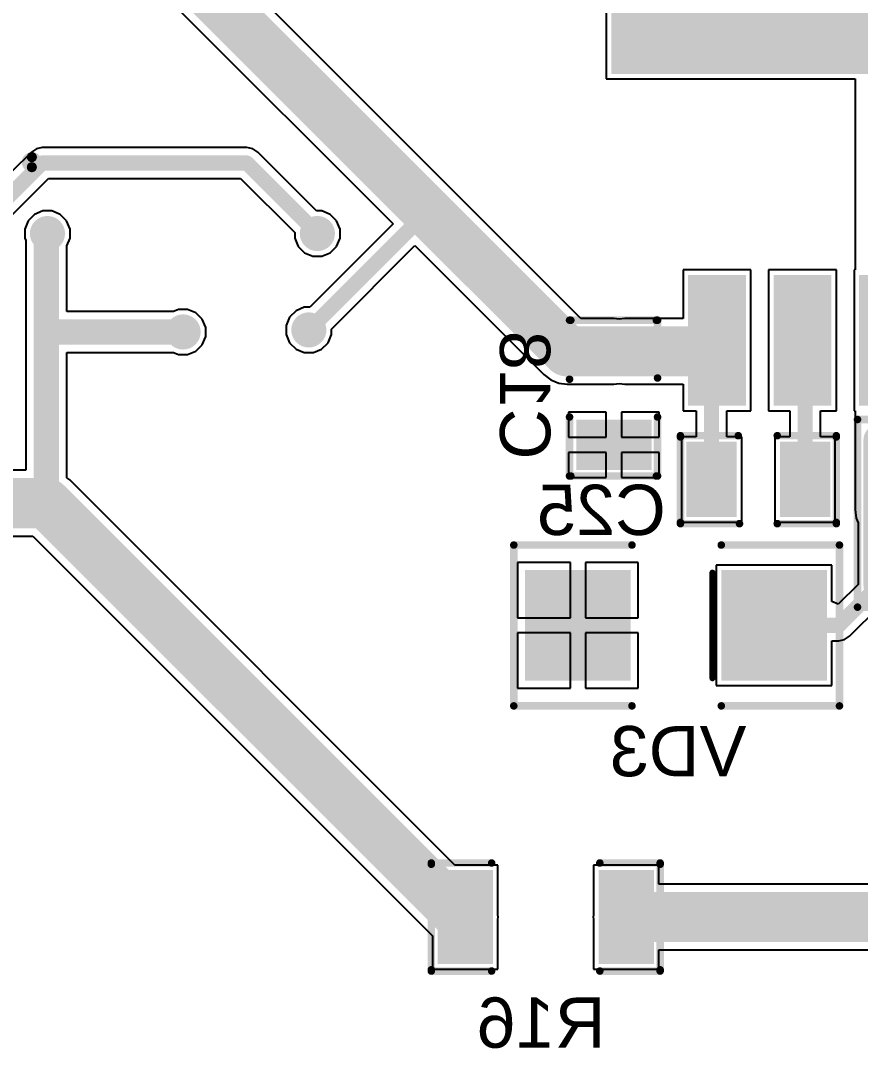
# Model space of a CAD drawing. Header units: millimetres. Extents: x 95 to 305, y 96 to 295.
# Drawn here: x 255.07 to 271.77, y 174.59 to 195.03 of the extents above; entities that cross this region are included whole.
import ezdxf

# ---------------------------------------------------------------- set-up
doc = ezdxf.new("R2010")
doc.units = ezdxf.units.MM
for name, color, linetype in [('BottomLayer', 5, 'Continuous'), ('BottomOverlay', 54, 'Continuous'), ('BottomPaste', 16, 'Continuous'), ('BottomSolder', 6, 'Continuous'), ('ViaHoleLayer', 16, 'Continuous')]:
    doc.layers.add(name, color=color, linetype=linetype)
doc.styles.add('Arial', font='', dxfattribs={"height": 0.2})
doc.styles.get('Arial').set_extended_font_data('Arial')

# ---------------------------------------------------------------- blocks, each defined once
blk = doc.blocks.new('SOT_23_3_B_51')
at = {"layer": 'BottomLayer'}
for points in [[(-0.58299731, 1.30699891), (-0.58299731, 0.50699797), (-1.48299805, 0.50699797), (-1.48299805, 1.30699891)], [(1.36700387, 0.35700081), (1.36700387, -0.44300013), (0.56700293, -0.44300013), (0.56700293, 0.35700081)], [(-0.58299731, -0.59299983), (-0.58299731, -1.39300077), (-1.48299805, -1.39300077), (-1.48299805, -0.59299983)]]:
    blk.add_hatch(color=5, dxfattribs=at).paths.add_polyline_path(points)
at = {"layer": 'BottomPaste'}
for points in [[(-0.58299731, 1.30699891), (-0.58299731, 0.50699797), (-1.48299805, 0.50699797), (-1.48299805, 1.30699891)], [(1.36700387, 0.35700081), (1.36700387, -0.44300013), (0.56700293, -0.44300013), (0.56700293, 0.35700081)], [(-0.58299731, -0.59299983), (-0.58299731, -1.39300077), (-1.48299805, -1.39300077), (-1.48299805, -0.59299983)]]:
    blk.add_hatch(color=16, dxfattribs=at).paths.add_polyline_path(points)
at = {"layer": 'BottomSolder'}
for points in [[(-0.53299741, 1.35699881), (-0.53299741, 0.4569980699999999), (-1.53299795, 0.4569980699999999), (-1.53299795, 1.35699881)], [(1.41700377, 0.40700071), (1.41700377, -0.49300003), (0.5170030299999999, -0.49300003), (0.5170030299999999, 0.40700071)], [(-0.53299741, -0.5429999299999999), (-0.53299741, -1.44300067), (-1.53299795, -1.44300067), (-1.53299795, -0.5429999299999999)]]:
    blk.add_hatch(color=6, dxfattribs=at).paths.add_polyline_path(points)
at = {"layer": 'BottomOverlay', "const_width": 0.1499997}
for points in [[(-1.68299892, 1.50699978), (1.56699966, 1.50699978)], [(-1.68299892, 1.50699978), (-1.68299892, -1.5929991)], [(1.56699966, 1.50699978), (1.56699966, -1.5929991)], [(-1.68299892, -1.5929991), (1.56699966, -1.5929991)]]:
    blk.add_lwpolyline(points, dxfattribs=at)
at = {"layer": 'BottomOverlay'}
for points, const_width in [([(-1.72049948, 1.50699978, 1), (-1.64549836, 1.50699978, 1)], 0.07499858), ([(-1.72049948, 1.50699978, 1), (-1.64549836, 1.50699978, 1)], 0.07499858), ([(1.5294991, 1.50699978, 1), (1.60450022, 1.50699978, 1)], 0.07499858), ([(1.5294991, 1.50699978, 1), (1.60450022, 1.50699978, 1)], 0.07499858), ([(-1.72049948, -1.5929991, 1), (-1.64549836, -1.5929991, 1)], 0.07499858), ([(-1.72049948, -1.5929991, 1), (-1.64549836, -1.5929991, 1)], 0.07499858), ([(1.5294991, -1.5929991, 1), (1.60450022, -1.5929991, 1)], 0.07499858), ([(1.5294991, -1.5929991, 1), (1.60450022, -1.5929991, 1)], 0.07499858), ([(-0.93300042, -2.04300074, 1), (-1.13300002, -2.04300074, 1)], 0.1999996), ([(-1.18299992, -2.04300074, 1), (-1.08300012, -2.04300074, 1)], 0.0999998), ([(-0.9830003199999999, -2.04300074, 1), (-0.8830005199999998, -2.04300074, 1)], 0.0999998)]:
    blk.add_lwpolyline(points, format="xyb", close=True, dxfattribs=dict(at, const_width=const_width))
blk = doc.blocks.new('DO_214AC__SMA__B_56')
at = {"layer": 'BottomLayer'}
for points in [[(-2.95000172, 1.04739948), (-0.95000064, 1.04739948), (-0.95000064, -1.0526014), (-2.95000172, -1.0526014)], [(0.95000064, 1.04739948), (2.95000172, 1.04739948), (2.95000172, -1.0526014), (0.95000064, -1.0526014)]]:
    blk.add_hatch(color=5, dxfattribs=at).paths.add_polyline_path(points)
at = {"layer": 'BottomPaste'}
for points in [[(-2.95000172, 1.04739948), (-0.95000064, 1.04739948), (-0.95000064, -1.0526014), (-2.95000172, -1.0526014)], [(0.95000064, 1.04739948), (2.95000172, 1.04739948), (2.95000172, -1.0526014), (0.95000064, -1.0526014)]]:
    blk.add_hatch(color=16, dxfattribs=at).paths.add_polyline_path(points)
at = {"layer": 'BottomSolder'}
for points in [[(-3.00000162, 1.09739938), (-0.90000074, 1.09739938), (-0.90000074, -1.1026013), (-3.00000162, -1.1026013)], [(0.90000074, 1.09739938), (3.00000162, 1.09739938), (3.00000162, -1.1026013), (0.90000074, -1.1026013)]]:
    blk.add_hatch(color=6, dxfattribs=at).paths.add_polyline_path(points)
at = {"layer": 'BottomOverlay'}
for points, const_width in [([(-0.90000074, 1.59999934), (-3.25000112, 1.5999968)], 0.1499997), ([(-3.25000112, 1.5999968), (-3.25000112, -1.5999968)], 0.1499997), ([(3.22499736, 1.59999934), (0.87499952, 1.59999934)], 0.1499997), ([(3.22499736, 1.59999934), (3.22499736, -1.59999934)], 0.1499997), ([(-0.72500236, 1.05000044), (-0.72500236, -1.05000044)], 0.11999976), ([(-0.90000074, -1.59999934), (-3.25000112, -1.5999968)], 0.1499997), ([(3.22499736, -1.59999934), (0.87499952, -1.59999934)], 0.1499997)]:
    blk.add_lwpolyline(points, dxfattribs=dict(at, const_width=const_width))
for points, const_width in [([(-3.28750168, 1.5999968, 1), (-3.21250056, 1.5999968, 1)], 0.07499858), ([(-3.28750168, 1.5999968, 1), (-3.21250056, 1.5999968, 1)], 0.07499858), ([(-0.9375012999999999, 1.59999934, 1), (-0.86250018, 1.59999934, 1)], 0.07499858), ([(0.8374989599999999, 1.59999934, 1), (0.9125000799999999, 1.59999934, 1)], 0.07499858), ([(3.187496799999999, 1.59999934, 1), (3.26249792, 1.59999934, 1)], 0.07499858), ([(3.187496799999999, 1.59999934, 1), (3.26249792, 1.59999934, 1)], 0.07499858), ([(-0.7550023, 1.05000044, 1), (-0.6950024199999999, 1.05000044, 1)], 0.05999988), ([(-0.7550023, -1.05000044, 1), (-0.6950024199999999, -1.05000044, 1)], 0.05999988), ([(-3.28750168, -1.5999968, 1), (-3.21250056, -1.5999968, 1)], 0.07499858), ([(-3.28750168, -1.5999968, 1), (-3.21250056, -1.5999968, 1)], 0.07499858), ([(-0.9375012999999999, -1.59999934, 1), (-0.86250018, -1.59999934, 1)], 0.07499858), ([(0.8374989599999999, -1.59999934, 1), (0.9125000799999999, -1.59999934, 1)], 0.07499858), ([(3.187496799999999, -1.59999934, 1), (3.26249792, -1.59999934, 1)], 0.07499858), ([(3.187496799999999, -1.59999934, 1), (3.26249792, -1.59999934, 1)], 0.07499858)]:
    blk.add_lwpolyline(points, format="xyb", close=True, dxfattribs=dict(at, const_width=const_width))
blk = doc.blocks.new('RES1206_B_120')
at = {"layer": 'BottomLayer'}
for points in [[(-2.09999707, 0.8849994999999999), (-1.09999653, 0.8849994999999999), (-1.09999653, -0.8849994999999999), (-2.09999707, -0.8849994999999999)], [(1.09999653, 0.8849994999999999), (2.09999707, 0.8849994999999999), (2.09999707, -0.8849994999999999), (1.09999653, -0.8849994999999999)]]:
    blk.add_hatch(color=5, dxfattribs=at).paths.add_polyline_path(points)
at = {"layer": 'BottomPaste'}
for points in [[(-2.09999707, 0.8849994999999999), (-1.09999653, 0.8849994999999999), (-1.09999653, -0.8849994999999999), (-2.09999707, -0.8849994999999999)], [(1.09999653, 0.8849994999999999), (2.09999707, 0.8849994999999999), (2.09999707, -0.8849994999999999), (1.09999653, -0.8849994999999999)]]:
    blk.add_hatch(color=16, dxfattribs=at).paths.add_polyline_path(points)
at = {"layer": 'BottomSolder'}
for points in [[(-2.14999697, 0.9349994), (-1.04999663, 0.9349994), (-1.04999663, -0.9349994), (-2.14999697, -0.9349994)], [(1.04999663, 0.9349994), (2.14999697, 0.9349994), (2.14999697, -0.9349994), (1.04999663, -0.9349994)]]:
    blk.add_hatch(color=6, dxfattribs=at).paths.add_polyline_path(points)
at = {"layer": 'BottomOverlay', "const_width": 0.1499997}
for points in [[(-1.07499658, 1.07500166), (-2.2750018, 1.07500166)], [(-2.2750018, 1.05000044), (-2.2750018, -1.05000044)], [(2.2750018, 1.07500166), (1.07499658, 1.07500166)], [(2.2750018, 1.05000044), (2.2750018, -1.05000044)], [(-1.07499658, -1.07500166), (-2.2750018, -1.07500166)], [(2.2750018, -1.07500166), (1.07499658, -1.07500166)]]:
    blk.add_lwpolyline(points, dxfattribs=at)
at = {"layer": 'BottomOverlay', "const_width": 0.07499858}
for points in [[(-2.31250236, 1.07500166, 1), (-2.23750124, 1.07500166, 1)], [(-2.31250236, 1.05000044, 1), (-2.23750124, 1.05000044, 1)], [(-1.11249714, 1.07500166, 1), (-1.03749602, 1.07500166, 1)], [(1.03749602, 1.07500166, 1), (1.11249714, 1.07500166, 1)], [(2.23750124, 1.07500166, 1), (2.31250236, 1.07500166, 1)], [(2.23750124, 1.05000044, 1), (2.31250236, 1.05000044, 1)], [(-2.31250236, -1.05000044, 1), (-2.23750124, -1.05000044, 1)], [(-2.31250236, -1.07500166, 1), (-2.23750124, -1.07500166, 1)], [(-1.11249714, -1.07500166, 1), (-1.03749602, -1.07500166, 1)], [(1.03749602, -1.07500166, 1), (1.11249714, -1.07500166, 1)], [(2.23750124, -1.05000044, 1), (2.31250236, -1.05000044, 1)], [(2.23750124, -1.07500166, 1), (2.31250236, -1.07500166, 1)]]:
    blk.add_lwpolyline(points, format="xyb", close=True, dxfattribs=at)
blk = doc.blocks.new('VLS3012HBX_B_134')
at = {"layer": 'BottomLayer'}
h = blk.add_hatch(color=5, dxfattribs=at)
edge = h.paths.add_edge_path()
edge.add_arc((-1.30000121, 1.45000091), 0.2499995, 90, 180)
edge.add_line((-1.55000071, 1.45000091), (-1.55000071, -1.45000091))
edge.add_arc((-1.30000121, -1.45000091), 0.2499995, 180, 270)
edge.add_line((-1.30000121, -1.70000041), (-0.7999996699999999, -1.70000041))
edge.add_arc((-0.7999996699999999, -1.45000091), 0.2499995, 270, 360)
edge.add_line((-0.5500001699999999, -1.45000091), (-0.5500001699999999, 1.45000091))
edge.add_arc((-0.7999996699999999, 1.45000091), 0.2499995, 0, 90)
edge.add_line((-0.7999996699999999, 1.70000041), (-1.30000121, 1.70000041))
h = blk.add_hatch(color=5, dxfattribs=at)
edge = h.paths.add_edge_path()
edge.add_arc((0.8999994699999999, 1.35000111), 0.3499993, 90, 180)
edge.add_line((0.5500001699999999, 1.35000111), (0.5500001699999999, -1.35000111))
edge.add_arc((0.8999994699999999, -1.35000111), 0.3499993, 180, 270)
edge.add_line((0.8999994699999998, -1.70000041), (1.20000141, -1.70000041))
edge.add_arc((1.20000141, -1.35000111), 0.3499993, 270, 360)
edge.add_line((1.55000071, -1.35000111), (1.55000071, 1.35000111))
edge.add_arc((1.20000141, 1.35000111), 0.3499993, 0, 90)
edge.add_line((1.20000141, 1.70000041), (0.8999994699999999, 1.70000041))
at = {"layer": 'BottomPaste'}
h = blk.add_hatch(color=16, dxfattribs=at)
edge = h.paths.add_edge_path()
edge.add_arc((-1.30000121, 1.45000091), 0.2499995, 90, 180)
edge.add_line((-1.55000071, 1.45000091), (-1.55000071, -1.45000091))
edge.add_arc((-1.30000121, -1.45000091), 0.2499995, 180, 270)
edge.add_line((-1.30000121, -1.70000041), (-0.7999996699999999, -1.70000041))
edge.add_arc((-0.7999996699999999, -1.45000091), 0.2499995, 270, 360)
edge.add_line((-0.5500001699999999, -1.45000091), (-0.5500001699999999, 1.45000091))
edge.add_arc((-0.7999996699999999, 1.45000091), 0.2499995, 0, 90)
edge.add_line((-0.7999996699999999, 1.70000041), (-1.30000121, 1.70000041))
h = blk.add_hatch(color=16, dxfattribs=at)
edge = h.paths.add_edge_path()
edge.add_arc((0.8999994699999999, 1.35000111), 0.3499993, 90, 180)
edge.add_line((0.5500001699999999, 1.35000111), (0.5500001699999999, -1.35000111))
edge.add_arc((0.8999994699999999, -1.35000111), 0.3499993, 180, 270)
edge.add_line((0.8999994699999998, -1.70000041), (1.20000141, -1.70000041))
edge.add_arc((1.20000141, -1.35000111), 0.3499993, 270, 360)
edge.add_line((1.55000071, -1.35000111), (1.55000071, 1.35000111))
edge.add_arc((1.20000141, 1.35000111), 0.3499993, 0, 90)
edge.add_line((1.20000141, 1.70000041), (0.8999994699999999, 1.70000041))
at = {"layer": 'BottomSolder'}
h = blk.add_hatch(color=6, dxfattribs=at)
edge = h.paths.add_edge_path()
edge.add_arc((-1.30000121, 1.45000091), 0.2999994, 90, 180)
edge.add_line((-1.60000061, 1.45000091), (-1.60000061, -1.45000091))
edge.add_arc((-1.30000121, -1.45000091), 0.2999994, 180, 270.0000000000001)
edge.add_line((-1.30000121, -1.75000031), (-0.7999996699999999, -1.75000031))
edge.add_arc((-0.7999996699999999, -1.45000091), 0.2999994, 270, 360)
edge.add_line((-0.5000002699999999, -1.45000091), (-0.5000002699999999, 1.45000091))
edge.add_arc((-0.7999996699999999, 1.45000091), 0.2999994, 0, 90)
edge.add_line((-0.7999996699999999, 1.75000031), (-1.30000121, 1.75000031))
h = blk.add_hatch(color=6, dxfattribs=at)
edge = h.paths.add_edge_path()
edge.add_arc((0.8999994699999999, 1.35000111), 0.3999992, 90, 180)
edge.add_line((0.5000002699999999, 1.35000111), (0.5000002699999999, -1.35000111))
edge.add_arc((0.8999994699999999, -1.35000111), 0.3999992, 180, 270)
edge.add_line((0.8999994699999998, -1.75000031), (1.20000141, -1.75000031))
edge.add_arc((1.20000141, -1.35000111), 0.3999992, 270, 360)
edge.add_line((1.60000061, -1.35000111), (1.60000061, 1.35000111))
edge.add_arc((1.20000141, 1.35000111), 0.3999992, 0, 90)
edge.add_line((1.20000141, 1.75000031), (0.8999994699999999, 1.75000031))
at = {"layer": 'BottomOverlay', "const_width": 0.1499997}
for points in [[(-1.71800012, -1.8796), (-1.71800012, 1.8542)], [(-1.71800012, 1.8542), (1.7272, 1.8542)], [(1.7272, -1.8796), (1.7272, 1.8542)], [(-1.71800012, -1.8796), (1.7272, -1.8796)]]:
    blk.add_lwpolyline(points, dxfattribs=at)
at = {"layer": 'BottomOverlay', "const_width": 0.07499858}
for points in [[(-1.75550068, 1.8542, 1), (-1.68049956, 1.8542, 1)], [(-1.75550068, 1.8542, 1), (-1.68049956, 1.8542, 1)], [(1.68969944, 1.8542, 1), (1.76470056, 1.8542, 1)], [(1.68969944, 1.8542, 1), (1.76470056, 1.8542, 1)], [(-1.75550068, -1.8796, 1), (-1.68049956, -1.8796, 1)], [(-1.75550068, -1.8796, 1), (-1.68049956, -1.8796, 1)], [(1.68969944, -1.8796, 1), (1.76470056, -1.8796, 1)], [(1.68969944, -1.8796, 1), (1.76470056, -1.8796, 1)]]:
    blk.add_lwpolyline(points, format="xyb", close=True, dxfattribs=at)
blk = doc.blocks.new('TO263_5L_B_154')
at = {"layer": 'BottomLayer'}
for points in [[(-3.72400322, 7.513599399999999), (-2.67400278, 7.513599399999999), (-2.67400278, 5.01359932), (-3.72400322, 5.01359932)], [(-2.02400154, 7.513599399999999), (-0.9740011, 7.513599399999999), (-0.9740011, 5.01359932), (-2.02400154, 5.01359932)], [(-0.3240024, 7.513599399999999), (0.7259980399999999, 7.513599399999999), (0.7259980399999999, 5.01359932), (-0.3240024, 5.01359932)], [(1.37599674, 7.513599399999999), (2.42599718, 7.513599399999999), (2.42599718, 5.01359932), (1.37599674, 5.01359932)], [(3.07599842, 7.513599399999999), (4.12599886, 7.513599399999999), (4.12599886, 5.01359932), (3.07599842, 5.01359932)], [(-5.249002709999999, 0.91359863), (5.650998349999999, 0.91359863), (5.650998349999999, -8.18640095), (-5.249002709999999, -8.18640095)]]:
    blk.add_hatch(color=5, dxfattribs=at).paths.add_polyline_path(points)
at = {"layer": 'BottomPaste'}
for points in [[(-3.72400322, 7.513599399999999), (-2.67400278, 7.513599399999999), (-2.67400278, 5.01359932), (-3.72400322, 5.01359932)], [(-2.02400154, 7.513599399999999), (-0.9740011, 7.513599399999999), (-0.9740011, 5.01359932), (-2.02400154, 5.01359932)], [(-0.3240024, 7.513599399999999), (0.7259980399999999, 7.513599399999999), (0.7259980399999999, 5.01359932), (-0.3240024, 5.01359932)], [(1.37599674, 7.513599399999999), (2.42599718, 7.513599399999999), (2.42599718, 5.01359932), (1.37599674, 5.01359932)], [(3.07599842, 7.513599399999999), (4.12599886, 7.513599399999999), (4.12599886, 5.01359932), (3.07599842, 5.01359932)], [(-5.249002709999999, 0.91359863), (5.650998349999999, 0.91359863), (5.650998349999999, -8.18640095), (-5.249002709999999, -8.18640095)]]:
    blk.add_hatch(color=16, dxfattribs=at).paths.add_polyline_path(points)
at = {"layer": 'BottomSolder'}
for points in [[(-3.774003119999999, 7.563599299999999), (-2.62400288, 7.563599299999999), (-2.62400288, 4.96359942), (-3.774003119999999, 4.96359942)], [(-2.07400144, 7.563599299999999), (-0.9240012, 7.563599299999999), (-0.9240012, 4.96359942), (-2.07400144, 4.96359942)], [(-0.3740023, 7.563599299999999), (0.77599794, 7.563599299999999), (0.77599794, 4.96359942), (-0.3740023, 4.96359942)], [(1.32599684, 7.563599299999999), (2.47599708, 7.563599299999999), (2.47599708, 4.96359942), (1.32599684, 4.96359942)], [(3.02599852, 7.563599299999999), (4.17599876, 7.563599299999999), (4.17599876, 4.96359942), (3.02599852, 4.96359942)], [(-5.29900261, 0.9635985299999998), (5.70099825, 0.9635985299999998), (5.70099825, -8.23640085), (-5.29900261, -8.23640085)]]:
    blk.add_hatch(color=6, dxfattribs=at).paths.add_polyline_path(points)
blk = doc.blocks.new('CAP0805_B_176')
at = {"layer": 'BottomLayer'}
for points in [[(-1.37900029, 0.69250052), (-0.47899955, 0.69250052), (-0.47899955, -0.70449948), (-1.37900029, -0.70449948)], [(0.48100107, 0.69250052), (1.38100181, 0.69250052), (1.38100181, -0.70449948), (0.48100107, -0.70449948)]]:
    blk.add_hatch(color=5, dxfattribs=at).paths.add_polyline_path(points)
at = {"layer": 'BottomPaste'}
for points in [[(-1.37900029, 0.69250052), (-0.47899955, 0.69250052), (-0.47899955, -0.70449948), (-1.37900029, -0.70449948)], [(0.48100107, 0.69250052), (1.38100181, 0.69250052), (1.38100181, -0.70449948), (0.48100107, -0.70449948)]]:
    blk.add_hatch(color=16, dxfattribs=at).paths.add_polyline_path(points)
at = {"layer": 'BottomSolder'}
for points in [[(-1.42900019, 0.7425004199999999), (-0.42899965, 0.7425004199999999), (-0.42899965, -0.7544993799999999), (-1.42900019, -0.7544993799999999)], [(0.4310011699999999, 0.7425004199999999), (1.43100171, 0.7425004199999999), (1.43100171, -0.7544993799999999), (0.4310011699999999, -0.7544993799999999)]]:
    blk.add_hatch(color=6, dxfattribs=at).paths.add_polyline_path(points)
at = {"layer": 'BottomOverlay', "const_width": 0.1499997}
for points in [[(-0.37500052, 0.8750020599999999), (-1.54999944, 0.8750020599999999)], [(-1.54999944, 0.8500008399999999), (-1.54999944, -0.8500008399999999)], [(1.54999944, 0.8750045999999999), (0.37500052, 0.8750045999999999)], [(1.54999944, 0.85000338), (1.54999944, -0.8499983)], [(-0.37500052, -0.8750020599999999), (-1.54999944, -0.8750020599999999)], [(1.54999944, -0.87499952), (0.3999992, -0.87499952)]]:
    blk.add_lwpolyline(points, dxfattribs=at)
at = {"layer": 'BottomOverlay', "const_width": 0.07499858}
for points in [[(-1.5875, 0.8750020599999999, 1), (-1.51249888, 0.8750020599999999, 1)], [(-1.5875, 0.8500008399999999, 1), (-1.51249888, 0.8500008399999999, 1)], [(-0.41250108, 0.8750020599999999, 1), (-0.33749996, 0.8750020599999999, 1)], [(0.33749996, 0.8750045999999999, 1), (0.41250108, 0.8750045999999999, 1)], [(1.51249888, 0.8750045999999999, 1), (1.5875, 0.8750045999999999, 1)], [(1.51249888, 0.85000338, 1), (1.5875, 0.85000338, 1)], [(-1.5875, -0.8500008399999999, 1), (-1.51249888, -0.8500008399999999, 1)], [(-1.5875, -0.8750020599999999, 1), (-1.51249888, -0.8750020599999999, 1)], [(-0.41250108, -0.8750020599999999, 1), (-0.33749996, -0.8750020599999999, 1)], [(0.36249864, -0.87499952, 1), (0.43749976, -0.87499952, 1)], [(1.51249888, -0.8499983, 1), (1.5875, -0.8499983, 1)], [(1.51249888, -0.87499952, 1), (1.5875, -0.87499952, 1)]]:
    blk.add_lwpolyline(points, format="xyb", close=True, dxfattribs=at)
blk = doc.blocks.new('CAP0805_B_182')
at = {"layer": 'BottomLayer'}
for points in [[(-1.37900029, 0.69250052), (-0.47899955, 0.69250052), (-0.47899955, -0.70449948), (-1.37900029, -0.70449948)], [(0.48100107, 0.69250052), (1.38100181, 0.69250052), (1.38100181, -0.70449948), (0.48100107, -0.70449948)]]:
    blk.add_hatch(color=5, dxfattribs=at).paths.add_polyline_path(points)
at = {"layer": 'BottomPaste'}
for points in [[(-1.37900029, 0.69250052), (-0.47899955, 0.69250052), (-0.47899955, -0.70449948), (-1.37900029, -0.70449948)], [(0.48100107, 0.69250052), (1.38100181, 0.69250052), (1.38100181, -0.70449948), (0.48100107, -0.70449948)]]:
    blk.add_hatch(color=16, dxfattribs=at).paths.add_polyline_path(points)
at = {"layer": 'BottomSolder'}
for points in [[(-1.42900019, 0.7425004199999999), (-0.42899965, 0.7425004199999999), (-0.42899965, -0.7544993799999999), (-1.42900019, -0.7544993799999999)], [(0.4310011699999999, 0.7425004199999999), (1.43100171, 0.7425004199999999), (1.43100171, -0.7544993799999999), (0.4310011699999999, -0.7544993799999999)]]:
    blk.add_hatch(color=6, dxfattribs=at).paths.add_polyline_path(points)
at = {"layer": 'BottomOverlay', "const_width": 0.1499997}
for points in [[(-1.55000198, 0.8750020599999999), (-0.37500052, 0.8750020599999999)], [(-1.54999944, 0.8499983), (-1.54999944, -0.8499983)], [(0.37500052, 0.8750045999999999), (1.54999944, 0.8750045999999999)], [(1.54999944, 0.85000338), (1.54999944, -0.8499983)], [(-1.55000198, -0.8750020599999999), (-0.37500052, -0.8750020599999999)], [(0.3999992, -0.87499952), (1.54999944, -0.87499952)]]:
    blk.add_lwpolyline(points, dxfattribs=at)
at = {"layer": 'BottomOverlay', "const_width": 0.07499858}
for points in [[(-1.58750254, 0.8750020599999999, 1), (-1.51250142, 0.8750020599999999, 1)], [(-1.5875, 0.8499983, 1), (-1.51249888, 0.8499983, 1)], [(-0.41250108, 0.8750020599999999, 1), (-0.33749996, 0.8750020599999999, 1)], [(0.33749996, 0.8750045999999999, 1), (0.41250108, 0.8750045999999999, 1)], [(1.51249888, 0.8750045999999999, 1), (1.5875, 0.8750045999999999, 1)], [(1.51249888, 0.85000338, 1), (1.5875, 0.85000338, 1)], [(-1.58750254, -0.8750020599999999, 1), (-1.51250142, -0.8750020599999999, 1)], [(-1.5875, -0.8499983, 1), (-1.51249888, -0.8499983, 1)], [(-0.41250108, -0.8750020599999999, 1), (-0.33749996, -0.8750020599999999, 1)], [(0.36249864, -0.87499952, 1), (0.43749976, -0.87499952, 1)], [(1.51249888, -0.8499983, 1), (1.5875, -0.8499983, 1)], [(1.51249888, -0.87499952, 1), (1.5875, -0.87499952, 1)]]:
    blk.add_lwpolyline(points, format="xyb", close=True, dxfattribs=at)

msp = doc.modelspace()

# ---------------------------------------------------------------- hatches: boundary and pattern name
at = {"layer": 'BottomLayer'}
h = msp.add_hatch(color=5, dxfattribs=at)
edge = h.paths.add_edge_path()
edge.add_arc((255.60310576, 190.79689298), 0.2999994, 0, 360)
h = msp.add_hatch(color=5, dxfattribs=at)
edge = h.paths.add_edge_path()
edge.add_arc((260.96984128, 190.79689298), 0.2999994, 0, 360)
h = msp.add_hatch(color=5, dxfattribs=at)
edge = h.paths.add_edge_path()
edge.add_arc((260.7999991, 188.87949778), 0.2999994, 0, 360)
h = msp.add_hatch(color=5, dxfattribs=at)
edge = h.paths.add_edge_path()
edge.add_arc((258.29999902, 188.8388019), 0.2999994, 0, 360)
at = {"layer": 'BottomSolder'}
h = msp.add_hatch(color=6, dxfattribs=at)
edge = h.paths.add_edge_path()
edge.add_arc((255.60310576, 190.79689298), 0.3499993, 0, 360)
h = msp.add_hatch(color=6, dxfattribs=at)
edge = h.paths.add_edge_path()
edge.add_arc((260.96984128, 190.79689298), 0.3499993, 0, 360)
h = msp.add_hatch(color=6, dxfattribs=at)
edge = h.paths.add_edge_path()
edge.add_arc((258.29999902, 188.8388019), 0.3499993, 0, 360)
h = msp.add_hatch(color=6, dxfattribs=at)
edge = h.paths.add_edge_path()
edge.add_arc((260.7999991, 188.87949778), 0.3499993, 0, 360)
at = {"layer": 'ViaHoleLayer'}
h = msp.add_hatch(color=16, dxfattribs=at)
edge = h.paths.add_edge_path()
edge.add_arc((255.60310576, 190.79689298), 0.1499997, 0, 360)
h = msp.add_hatch(color=16, dxfattribs=at)
edge = h.paths.add_edge_path()
edge.add_arc((260.96984128, 190.79689298), 0.1499997, 0, 360)
h = msp.add_hatch(color=16, dxfattribs=at)
edge = h.paths.add_edge_path()
edge.add_arc((258.29999902, 188.8388019), 0.1499997, 0, 360)
h = msp.add_hatch(color=16, dxfattribs=at)
edge = h.paths.add_edge_path()
edge.add_arc((260.7999991, 188.87949778), 0.1499997, 0, 360)

# ---------------------------------------------------------------- linework, layer by layer
at = {"layer": 'BottomLayer'}
for p, q in [((266.7144907, 203.2717296), (266.7144907, 193.87173316)), ((263.6164450799999, 191.70228868), (259.25560798, 196.06312324)), ((258.1364179399999, 195.3279812), (262.47616034, 190.98823626)), ((266.7144907, 193.87173316), (271.65888264, 193.87173316)), ((271.65888264, 193.87173316), (271.65888264, 190.0717306)), ((255.28397, 192.41628776), (254.91033092, 192.04264868)), ((255.38320526, 192.48259192), (255.28397, 192.41628776)), ((255.50025862, 192.5058761), (255.38320526, 192.48259192)), ((259.56672242, 192.5058761), (255.50025862, 192.5058761)), ((259.56673512, 192.50587864), (259.56672242, 192.5058761)), ((259.68378848, 192.48259192), (259.56673512, 192.50587864)), ((259.78302374, 192.41628776), (259.68378848, 192.48259192)), ((260.95241688, 191.24689208), (259.78302374, 192.41628776)), ((254.10484612, 190.3720094), (255.6269589, 191.89412218)), ((255.6269589, 191.89412218), (259.44003484, 191.89412218)), ((259.44003484, 191.89412218), (260.51984218, 190.81431738)), ((263.6164527, 191.70227852), (263.6164450799999, 191.70228868)), ((266.20962506, 189.1091087), (263.6164527, 191.70227852)), ((255.51359616, 191.24689208), (255.34820152, 191.1783832)), ((255.69261536, 191.24689208), (255.51359616, 191.24689208)), ((255.85801, 191.1783832), (255.69261536, 191.24689208)), ((261.05935088, 191.24689208), (260.95241688, 191.24689208)), ((261.22474552, 191.1783832), (261.05935088, 191.24689208)), ((255.22161554, 191.05179722), (255.15310666, 190.88640258)), ((255.34820152, 191.1783832), (255.22161554, 191.05179722)), ((255.98459598, 191.05179722), (255.85801, 191.1783832)), ((256.05310486, 190.88640258), (255.98459598, 191.05179722)), ((262.47616034, 190.98823626), (260.81742096, 189.32949688)), ((261.3513315, 191.05179722), (261.22474552, 191.1783832)), ((261.41984038, 190.88640258), (261.3513315, 191.05179722)), ((255.15310666, 190.88640258), (255.15310666, 190.70738338)), ((256.05310486, 190.70738338), (256.05310486, 190.88640258)), ((260.51984218, 190.81431738), (260.51984218, 190.70738338)), ((261.41984038, 190.70738338), (261.41984038, 190.88640258)), ((255.15310666, 190.70738338), (255.17370098, 190.65766542)), ((255.17370098, 190.65766542), (255.17370098, 188.77925922)), ((255.98937118, 190.5535178), (256.05310486, 190.70738338)), ((260.51984218, 190.70738338), (260.58835106, 190.54198874)), ((261.3513315, 190.54198874), (261.41984038, 190.70738338)), ((255.98937118, 189.246637), (255.98937118, 190.5535178)), ((260.58835106, 190.54198874), (260.71493704, 190.41540276)), ((260.71493704, 190.41540276), (260.88033168, 190.34689388)), ((261.05935088, 190.34689388), (261.22474552, 190.41540276)), ((261.22474552, 190.41540276), (261.3513315, 190.54198874)), ((261.2499982, 188.89691964), (262.90873758, 190.55565902)), ((262.90873758, 190.55565902), (265.47447794, 187.98991866)), ((260.88033168, 190.34689388), (261.05935088, 190.34689388)), ((269.58948876, 190.0717306), (268.23948892, 190.0717306)), ((268.23948892, 190.0717306), (268.23948892, 189.1091087)), ((269.58948876, 187.27173112), (269.58948876, 190.0717306)), ((271.28949044, 190.0717306), (269.9394906, 190.0717306)), ((269.9394906, 190.0717306), (269.9394906, 187.27173112)), ((271.28949044, 187.27173112), (271.28949044, 190.0717306)), ((271.65888264, 190.0717306), (271.63948974, 190.0717306)), ((271.63948974, 190.0717306), (271.63948974, 187.27173112)), ((258.10869638, 189.246637), (255.98937118, 189.246637)), ((258.21048942, 189.288801), (258.10869638, 189.246637)), ((258.38950862, 189.288801), (258.21048942, 189.288801)), ((258.5549032599999, 189.22029212), (258.38950862, 189.288801)), ((258.68148924, 189.09370614), (258.5549032599999, 189.22029212)), ((260.54509486, 189.260988), (260.41850888, 189.13440202)), ((260.7104895, 189.32949688), (260.54509486, 189.260988)), ((260.81742096, 189.32949688), (260.7104895, 189.32949688)), ((258.74999812, 188.9283115), (258.68148924, 189.09370614)), ((260.41850888, 189.13440202), (260.35, 188.96900738)), ((260.35, 188.96900738), (260.35, 188.78998818)), ((266.86448786, 189.1091087), (266.20962506, 189.1091087)), ((266.97274012, 189.09485676), (266.86448786, 189.1091087)), ((267.08099492, 189.1091087), (266.97274012, 189.09485676)), ((268.23948892, 189.1091087), (267.08099492, 189.1091087)), ((255.17370098, 188.77925922), (255.17369844, 188.77924652)), ((255.17369844, 188.77924652), (255.17370098, 188.77923382)), ((255.17370098, 188.77923382), (255.17370098, 186.08704718)), ((258.68148924, 188.58389766), (258.74999812, 188.7492923)), ((258.74999812, 188.7492923), (258.74999812, 188.9283115)), ((260.35, 188.78998818), (260.41850888, 188.62459354)), ((261.18148932, 188.62459354), (261.2499982, 188.78998818)), ((261.2499982, 188.78998818), (261.2499982, 188.89691964)), ((258.5549032599999, 188.45731168), (258.68148924, 188.58389766)), ((260.41850888, 188.62459354), (260.54509486, 188.49800756)), ((261.05490334, 188.49800756), (261.18148932, 188.62459354)), ((255.98937118, 185.93780186), (255.98937118, 188.4309668)), ((255.98937118, 188.4309668), (258.10869638, 188.4309668)), ((258.10869638, 188.4309668), (258.21048942, 188.3888028)), ((258.21048942, 188.3888028), (258.38950862, 188.3888028)), ((258.38950862, 188.3888028), (258.5549032599999, 188.45731168)), ((260.54509486, 188.49800756), (260.7104895, 188.42949868)), ((260.7104895, 188.42949868), (260.8895087, 188.42949868)), ((260.8895087, 188.42949868), (261.05490334, 188.49800756)), ((265.47447794, 187.98991866), (265.61026126, 187.88572786)), ((265.61026126, 187.88572786), (265.7683788, 187.82023396)), ((265.7683788, 187.82023396), (265.9380635, 187.79789466)), ((265.9380635, 187.79789466), (266.86448786, 187.79789466)), ((266.86448786, 187.79789466), (266.97274012, 187.8121466)), ((266.97274012, 187.8121466), (267.08099492, 187.79789466)), ((267.08099492, 187.79789466), (268.23948892, 187.79789466)), ((268.23948892, 187.79789466), (268.23948892, 187.27173112)), ((266.7144907, 187.24349902), (265.96598826, 187.24349902)), ((265.96598826, 187.24349902), (265.96598826, 186.74349748)), ((266.7144907, 186.74349748), (266.7144907, 187.24349902)), ((267.76298746, 187.24349902), (267.0144901, 187.24349902)), ((267.0144901, 187.24349902), (267.0144901, 186.74349748)), ((267.76298746, 186.74349748), (267.76298746, 187.24349902)), ((268.23948892, 187.27173112), (268.50109622, 187.27173112)), ((268.50109622, 187.27173112), (268.50109622, 186.75449822)), ((269.11285014, 186.75449822), (269.11285014, 187.27173112)), ((269.11285014, 187.27173112), (269.58948876, 187.27173112)), ((269.9394906, 187.27173112), (270.36109758, 187.27173112)), ((270.36109758, 187.27173112), (270.36109758, 186.75449822)), ((270.9728515, 186.75449822), (270.9728515, 187.27173112)), ((270.9728515, 187.27173112), (271.28949044, 187.27173112)), ((271.63948974, 187.27173112), (271.65888264, 187.27173112)), ((271.65888264, 187.27173112), (271.65888264, 185.30599718)), ((265.96598826, 186.74349748), (266.7144907, 186.74349748)), ((267.0144901, 186.74349748), (267.76298746, 186.74349748)), ((268.50109622, 186.75449822), (268.20697438, 186.75449822)), ((268.20697438, 186.75449822), (268.20697438, 185.05749882)), ((269.40697198, 186.75449822), (269.11285014, 186.75449822)), ((269.40697198, 185.05749882), (269.40697198, 186.75449822)), ((270.36109758, 186.75449822), (270.06697574, 186.75449822)), ((270.06697574, 186.75449822), (270.06697574, 185.05749882)), ((271.26697334, 186.75449822), (270.9728515, 186.75449822)), ((271.26697334, 185.05749882), (271.26697334, 186.75449822)), ((266.7144907, 186.44349808), (265.96598826, 186.44349808)), ((265.96598826, 186.44349808), (265.96598826, 185.94350162)), ((266.7144907, 185.94350162), (266.7144907, 186.44349808)), ((267.76298746, 186.44349808), (267.0144901, 186.44349808)), ((267.0144901, 186.44349808), (267.0144901, 185.94350162)), ((267.76298746, 185.94350162), (267.76298746, 186.44349808)), ((255.17370098, 186.08704718), (232.93143914, 186.08704718)), ((256.0451191, 185.89502318), (255.98937118, 185.93780186)), ((263.70514188, 178.23500294), (256.0451191, 185.89502318)), ((265.96598826, 185.94350162), (266.7144907, 185.94350162)), ((267.0144901, 185.94350162), (267.76298746, 185.94350162)), ((271.65888264, 185.30599718), (271.68122194, 185.13631248)), ((268.20697438, 185.05749882), (269.40697198, 185.05749882)), ((270.06697574, 185.05749882), (271.26697334, 185.05749882)), ((271.68122194, 185.13631248), (271.7191543, 185.04473532)), ((271.7191543, 185.04473532), (271.7191543, 183.8182379)), ((247.8798446, 184.77583314), (255.30997706, 184.77583314)), ((255.30997706, 184.77583314), (263.25997894, 176.82582872)), ((265.99999886, 184.25260076), (264.94999842, 184.25260076)), ((264.94999842, 184.25260076), (264.94999842, 183.15262074)), ((265.99999886, 183.15262074), (265.99999886, 184.25260076)), ((267.3499987, 184.25260076), (266.29999826, 184.25260076)), ((266.29999826, 184.25260076), (266.29999826, 183.15262074)), ((267.3499987, 183.15262074), (267.3499987, 184.25260076)), ((271.20000116, 184.20260086), (268.9000006799999, 184.20260086)), ((268.9000006799999, 184.20260086), (268.9000006799999, 181.80260058)), ((271.20000116, 183.47869324), (271.20000116, 184.20260086)), ((271.7191543, 183.8182379), (271.32700116, 183.4260873)), ((271.32700116, 183.4260873), (271.20000116, 183.47869324)), ((271.55238044, 182.7863121), (272.151729, 183.3856632)), ((264.94999842, 183.15262074), (265.99999886, 183.15262074)), ((266.29999826, 183.15262074), (267.3499987, 183.15262074)), ((265.99999886, 182.85262134), (264.94999842, 182.85262134)), ((264.94999842, 182.85262134), (264.94999842, 181.75260068)), ((265.99999886, 181.75260068), (265.99999886, 182.85262134)), ((267.3499987, 182.85262134), (266.29999826, 182.85262134)), ((266.29999826, 182.85262134), (266.29999826, 181.75260068)), ((267.3499987, 181.75260068), (267.3499987, 182.85262134)), ((271.20000116, 181.80260058), (271.20000116, 182.69672376)), ((271.20000116, 182.69672376), (271.33607912, 182.69672376)), ((271.33607912, 182.69672376), (271.33609182, 182.69672122)), ((271.33609182, 182.69672122), (271.45314518, 182.72000794)), ((271.45314518, 182.72000794), (271.55238044, 182.7863121)), ((268.9000006799999, 181.80260058), (271.20000116, 181.80260058)), ((264.94999842, 181.75260068), (265.99999886, 181.75260068)), ((266.29999826, 181.75260068), (267.3499987, 181.75260068)), ((264.55997634, 178.23500294), (263.70514188, 178.23500294)), ((264.55997634, 177.24260462), (264.55997634, 178.23500294)), ((267.75996994, 178.23500294), (266.45997254, 178.23500294)), ((266.45997254, 178.23500294), (266.45997254, 177.24260462)), ((267.75996994, 177.85561076), (267.75996994, 178.23500294)), ((270.22972878, 177.85561076), (267.75996994, 177.85561076)), ((270.2297491, 177.85560822), (270.22972878, 177.85561076)), ((272.6994927, 177.85560822), (270.2297491, 177.85560822)), ((264.56558466, 177.20000374), (264.55997634, 177.24260462)), ((264.55997634, 177.15740286), (264.56558466, 177.20000374)), ((264.55997634, 176.16500454), (264.55997634, 177.15740286)), ((266.45997254, 177.24260462), (266.45436422, 177.20000374)), ((266.45436422, 177.20000374), (266.45997254, 177.15740286)), ((266.45997254, 177.15740286), (266.45997254, 176.16500454)), ((263.25997894, 176.82582872), (263.25997894, 176.16500454)), ((267.75996994, 176.16500454), (267.75996994, 176.54439672)), ((267.75996994, 176.54439672), (270.229711, 176.54439672)), ((270.229711, 176.54439672), (270.22973132, 176.54439418)), ((270.22973132, 176.54439418), (272.6994927, 176.54439418)), ((263.25997894, 176.16500454), (264.55997634, 176.16500454)), ((266.45997254, 176.16500454), (267.75996994, 176.16500454))]:
    msp.add_line(p, q, dxfattribs=at)
for points, const_width in [([(258.60000096, 195.79156422), (263.15286206, 191.23870312)], 1.00000054), ([(253.8885575, 190.58829802), (255.50025862, 192.19999914)], 0.2999994), ([(255.50025862, 192.19999914), (259.56673512, 192.19999914)], 0.2999994), ([(259.56673512, 192.19999914), (260.96984128, 190.79689298)], 0.2999994), ([(263.15286206, 191.23870312), (265.9380635, 188.45350168)], 1.00000054), ([(260.7999991, 188.87949778), (263.15286206, 191.23236074)], 0.2999994), ([(263.15286206, 191.23236074), (263.15286206, 191.23870312)], 0.2999994), ([(255.58153608, 188.77924652), (255.58153608, 190.7753233)], 0.499999), ([(255.58153608, 188.77924652), (255.64109146, 188.8388019)], 0.499999), ([(255.58153608, 185.43144016), (255.58153608, 188.77924652)], 0.499999), ([(255.64109146, 188.8388019), (258.29999902, 188.8388019)], 0.499999), ([(265.9380635, 188.45350168), (266.86448786, 188.45350168)], 1.00000054), ([(267.08099492, 188.45350168), (268.4394885199999, 188.45350168)], 1.00000054), ([(268.7474178, 188.8388019), (268.80697318, 188.77924652)], 0.2999994), ([(268.80697318, 185.90599852), (268.80697318, 188.77924652)], 0.2999994), ([(270.6144905199999, 188.67173086), (270.66697454, 188.61924684)], 0.2999994), ([(270.66697454, 185.90599852), (270.66697454, 188.61924684)], 0.2999994), ([(247.4720095, 185.43144016), (255.58153608, 185.43144016)], 1.00000054), ([(255.58153608, 185.43144016), (263.8129725, 177.20000374)], 1.00000054), ([(271.33609182, 183.00260072), (272.3769889, 184.0434978)], 0.2999994), ([(270.05000092, 183.00260072), (271.33609182, 183.00260072)], 0.2999994), ([(263.8129725, 177.20000374), (263.90997764, 177.20000374)], 1.00000054), ([(267.10997124, 177.20000374), (270.22972878, 177.20000374)], 1.00000054), ([(270.22972878, 177.20000374), (270.22973132, 177.2000012)], 1.00000054), ([(270.22973132, 177.2000012), (274.57698958, 177.2000012)], 1.00000054)]:
    msp.add_lwpolyline(points, dxfattribs=dict(at, const_width=const_width))
for points, const_width in [([(255.42526004, 192.19999914, 1), (255.5752572, 192.19999914, 1)], 0.1499997), ([(255.42526004, 192.19999914, 1), (255.5752572, 192.19999914, 1)], 0.1499997), ([(259.49173654, 192.19999914, 1), (259.6417337, 192.19999914, 1)], 0.1499997), ([(259.49173654, 192.19999914, 1), (259.6417337, 192.19999914, 1)], 0.1499997), ([(262.90286256, 191.23870312, 1), (263.40286156, 191.23870312, 1)], 0.499999), ([(262.90286256, 191.23870312, 1), (263.40286156, 191.23870312, 1)], 0.499999), ([(263.07786348, 191.23870312, 1), (263.22786064, 191.23870312, 1)], 0.1499997), ([(263.07786348, 191.23236074, 1), (263.22786064, 191.23236074, 1)], 0.1499997), ([(263.07786348, 191.23236074, 1), (263.22786064, 191.23236074, 1)], 0.1499997), ([(255.4565376, 190.7753233, 1), (255.70653456, 190.7753233, 1)], 0.2499995), ([(260.8948427, 190.79689298, 1), (261.04483986, 190.79689298, 1)], 0.1499997), ([(255.4565376, 188.77924652, 1), (255.70653456, 188.77924652, 1)], 0.2499995), ([(255.4565376, 188.77924652, 1), (255.70653456, 188.77924652, 1)], 0.2499995), ([(255.4565376, 188.77924652, 1), (255.70653456, 188.77924652, 1)], 0.2499995), ([(255.51609298, 188.8388019, 1), (255.76608994, 188.8388019, 1)], 0.2499995), ([(255.51609298, 188.8388019, 1), (255.76608994, 188.8388019, 1)], 0.2499995), ([(258.17500054, 188.8388019, 1), (258.4249975, 188.8388019, 1)], 0.2499995), ([(260.72500052, 188.87949778, 1), (260.87499768, 188.87949778, 1)], 0.1499997), ([(265.688064, 188.45350168, 1), (266.1880629999999, 188.45350168, 1)], 0.499999), ([(265.688064, 188.45350168, 1), (266.1880629999999, 188.45350168, 1)], 0.499999), ([(266.61448836, 188.45350168, 1), (267.1144873599999, 188.45350168, 1)], 0.499999), ([(266.83099542, 188.45350168, 1), (267.33099442, 188.45350168, 1)], 0.499999), ([(268.18948902, 188.45350168, 1), (268.68948802, 188.45350168, 1)], 0.499999), ([(268.67241922, 188.8388019, 1), (268.82241638, 188.8388019, 1)], 0.1499997), ([(268.7319746, 188.77924652, 1), (268.88197176, 188.77924652, 1)], 0.1499997), ([(268.7319746, 188.77924652, 1), (268.88197176, 188.77924652, 1)], 0.1499997), ([(270.5394919399999, 188.67173086, 1), (270.6894891, 188.67173086, 1)], 0.1499997), ([(270.59197596, 188.61924684, 1), (270.74197312, 188.61924684, 1)], 0.1499997), ([(270.59197596, 188.61924684, 1), (270.74197312, 188.61924684, 1)], 0.1499997), ([(255.33153658, 185.43144016, 1), (255.83153558, 185.43144016, 1)], 0.499999), ([(255.33153658, 185.43144016, 1), (255.83153558, 185.43144016, 1)], 0.499999), ([(268.7319746, 185.90599852, 1), (268.88197176, 185.90599852, 1)], 0.1499997), ([(270.59197596, 185.90599852, 1), (270.74197312, 185.90599852, 1)], 0.1499997), ([(255.4565376, 185.43144016, 1), (255.70653456, 185.43144016, 1)], 0.2499995), ([(269.97500234, 183.00260072, 1), (270.1249995, 183.00260072, 1)], 0.1499997), ([(271.26109324, 183.00260072, 1), (271.4110904, 183.00260072, 1)], 0.1499997), ([(271.26109324, 183.00260072, 1), (271.4110904, 183.00260072, 1)], 0.1499997), ([(263.562973, 177.20000374, 1), (264.0629719999999, 177.20000374, 1)], 0.499999), ([(263.562973, 177.20000374, 1), (264.0629719999999, 177.20000374, 1)], 0.499999), ([(263.65997814, 177.20000374, 1), (264.15997714, 177.20000374, 1)], 0.499999), ([(266.85997174, 177.20000374, 1), (267.35997074, 177.20000374, 1)], 0.499999), ([(269.97972928, 177.20000374, 1), (270.47972828, 177.20000374, 1)], 0.499999), ([(269.97972928, 177.20000374, 1), (270.47972828, 177.20000374, 1)], 0.499999), ([(269.97973182, 177.2000012, 1), (270.47973082, 177.2000012, 1)], 0.499999), ([(269.97973182, 177.2000012, 1), (270.47973082, 177.2000012, 1)], 0.499999)]:
    msp.add_lwpolyline(points, format="xyb", close=True, dxfattribs=dict(at, const_width=const_width))

# ---------------------------------------------------------------- block references
for name, p, rotation in [('TO263_5L_B_154', (272.51548748, 194.93533022), 180), ('SOT_23_3_B_51', (253.24999896, 193.25000212), 90), ('CAP0805_B_182', (266.85848838, 187.52250024), 90), ('CAP0805_B_176', (269.73797462, 185.89999904), 180), ('DO_214AC__SMA__B_56', (268.09999974, 182.99999976), 180), ('RES1206_B_120', (265.50997444, 177.20000374), 180)]:
    msp.add_blockref(name, p, dxfattribs=dict(rotation=rotation))
msp.add_blockref('VLS3012HBX_B_134', (273.42698934, 185.24349794))

# ---------------------------------------------------------------- texts
at = {"layer": 'BottomOverlay', "style": 'Arial', "text_generation_flag": 2}
msp.add_text('C18', height=1.00000054, rotation=270, dxfattribs=at).set_placement((264.59999912, 186.30000078))
for s, p in [('C25', (267.90000014, 184.80000124)), ('VD3', (269.49999948, 180.00000068)), ('R16', (266.7, 174.59999878))]:
    msp.add_text(s, height=1.00000054, dxfattribs=at).set_placement(p)

doc.saveas('drawing.dxf')
